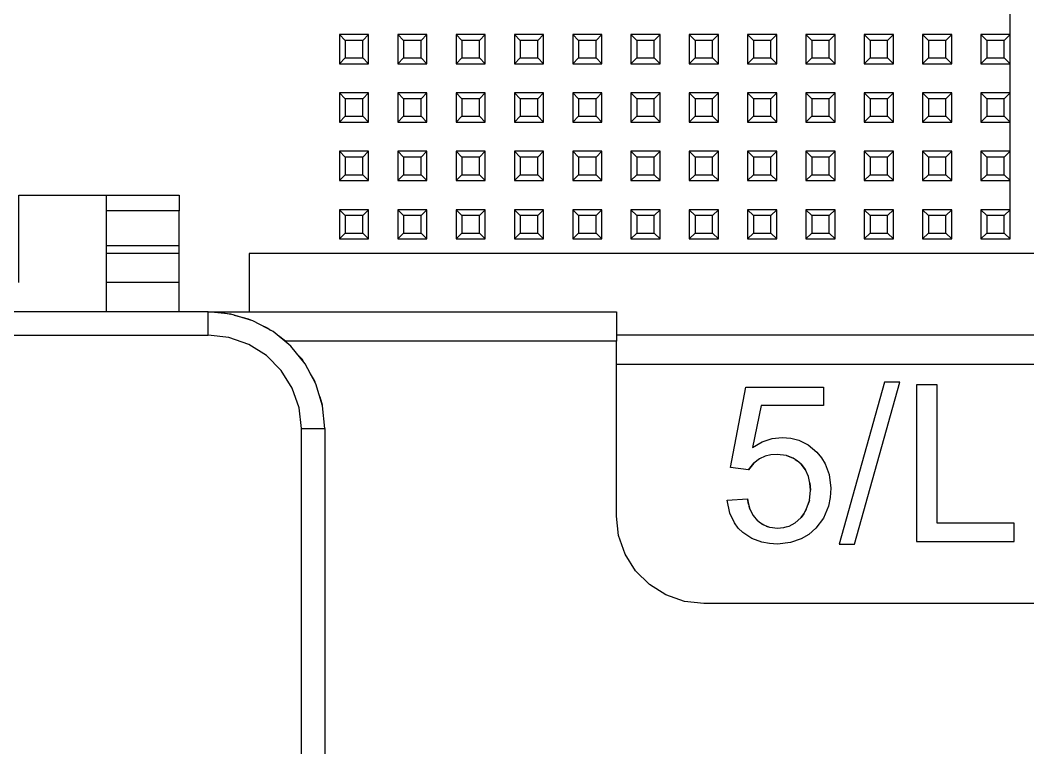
# Model space of a CAD drawing. Header units: millimetres. Extents: x 0 to 156, y 0 to 155.
# Drawn here: x 100.55 to 135.11, y 105.56 to 130.49 of the extents above; entities that cross this region are included whole.
import ezdxf

# ---------------------------------------------------------------- set-up
doc = ezdxf.new("R2010")
doc.units = ezdxf.units.MM

# ---------------------------------------------------------------- blocks, each defined once
blk = doc.blocks.new('CHINT_70dbcf6fe7c4519691b3c42ff544d895_FACE_0')
at = {"color": 141, "linetype": 'Continuous', "true_color": 0x40d9ff}
for p, q in [((111.7, 129.8), (111.5, 130)), ((111.5, 130), (111.5, 129)), ((112.5, 130), (111.5, 130)), ((112.3, 129.8), (112.5, 130)), ((112.5, 129), (112.5, 130)), ((113.7, 129.8), (113.5, 130)), ((113.5, 130), (113.5, 129)), ((114.5, 130), (113.5, 130)), ((114.3, 129.8), (114.5, 130)), ((114.5, 129), (114.5, 130)), ((115.7, 129.8), (115.5, 130)), ((115.5, 130), (115.5, 129)), ((116.5, 130), (115.5, 130)), ((116.3, 129.8), (116.5, 130)), ((116.5, 129), (116.5, 130)), ((117.7, 129.8), (117.5, 130)), ((117.5, 130), (117.5, 129)), ((118.5, 130), (117.5, 130)), ((118.3, 129.8), (118.5, 130)), ((118.5, 129), (118.5, 130)), ((119.7, 129.8), (119.5, 130)), ((119.5, 130), (119.5, 129)), ((120.5, 130), (119.5, 130)), ((120.3, 129.8), (120.5, 130)), ((120.5, 129), (120.5, 130)), ((121.7, 129.8), (121.5, 130)), ((121.5, 130), (121.5, 129)), ((122.5, 130), (121.5, 130)), ((122.3, 129.8), (122.5, 130)), ((122.5, 129), (122.5, 130)), ((123.7, 129.8), (123.5, 130)), ((123.5, 130), (123.5, 129)), ((124.5, 130), (123.5, 130)), ((124.3, 129.8), (124.5, 130)), ((124.5, 129), (124.5, 130)), ((125.7, 129.8), (125.5, 130)), ((125.5, 130), (125.5, 129)), ((126.5, 130), (125.5, 130)), ((126.3, 129.8), (126.5, 130)), ((126.5, 129), (126.5, 130)), ((127.7, 129.8), (127.5, 130)), ((127.5, 130), (127.5, 129)), ((128.5, 130), (127.5, 130)), ((128.3, 129.8), (128.5, 130)), ((128.5, 129), (128.5, 130)), ((129.7, 129.8), (129.5, 130)), ((129.5, 130), (129.5, 129)), ((130.5, 130), (129.5, 130)), ((130.3, 129.8), (130.5, 130)), ((130.5, 129), (130.5, 130)), ((131.7, 129.8), (131.5, 130)), ((131.5, 130), (131.5, 129)), ((132.5, 130), (131.5, 130)), ((132.3, 129.8), (132.5, 130)), ((132.5, 129), (132.5, 130)), ((133.7, 129.8), (133.5, 130)), ((133.5, 130), (133.5, 129)), ((134.5, 130), (133.5, 130)), ((134.3, 129.8), (134.5, 130)), ((134.5, 129), (134.5, 130)), ((111.7, 129.8), (111.7, 129.2)), ((112.3, 129.8), (111.7, 129.8)), ((112.3, 129.2), (112.3, 129.8)), ((113.7, 129.8), (113.7, 129.2)), ((114.3, 129.8), (113.7, 129.8)), ((114.3, 129.2), (114.3, 129.8)), ((115.7, 129.8), (115.7, 129.2)), ((116.3, 129.8), (115.7, 129.8)), ((116.3, 129.2), (116.3, 129.8)), ((117.7, 129.8), (117.7, 129.2)), ((118.3, 129.8), (117.7, 129.8)), ((118.3, 129.2), (118.3, 129.8)), ((119.7, 129.8), (119.7, 129.2)), ((120.3, 129.8), (119.7, 129.8)), ((120.3, 129.2), (120.3, 129.8)), ((121.7, 129.8), (121.7, 129.2)), ((122.3, 129.8), (121.7, 129.8)), ((122.3, 129.2), (122.3, 129.8)), ((123.7, 129.8), (123.7, 129.2)), ((124.3, 129.8), (123.7, 129.8)), ((124.3, 129.2), (124.3, 129.8)), ((125.7, 129.8), (125.7, 129.2)), ((126.3, 129.8), (125.7, 129.8)), ((126.3, 129.2), (126.3, 129.8)), ((127.7, 129.8), (127.7, 129.2)), ((128.3, 129.8), (127.7, 129.8)), ((128.3, 129.2), (128.3, 129.8)), ((129.7, 129.8), (129.7, 129.2)), ((130.3, 129.8), (129.7, 129.8)), ((130.3, 129.2), (130.3, 129.8)), ((131.7, 129.8), (131.7, 129.2)), ((132.3, 129.8), (131.7, 129.8)), ((132.3, 129.2), (132.3, 129.8)), ((133.7, 129.8), (133.7, 129.2)), ((134.3, 129.8), (133.7, 129.8)), ((134.3, 129.2), (134.3, 129.8)), ((111.7, 129.2), (111.5, 129)), ((111.5, 129), (112.5, 129)), ((111.7, 129.2), (112.3, 129.2)), ((112.3, 129.2), (112.5, 129)), ((113.7, 129.2), (113.5, 129)), ((113.5, 129), (114.5, 129)), ((113.7, 129.2), (114.3, 129.2)), ((114.3, 129.2), (114.5, 129)), ((115.7, 129.2), (115.5, 129)), ((115.5, 129), (116.5, 129)), ((115.7, 129.2), (116.3, 129.2)), ((116.3, 129.2), (116.5, 129)), ((117.7, 129.2), (117.5, 129)), ((117.5, 129), (118.5, 129)), ((117.7, 129.2), (118.3, 129.2)), ((118.3, 129.2), (118.5, 129)), ((119.7, 129.2), (119.5, 129)), ((119.5, 129), (120.5, 129)), ((119.7, 129.2), (120.3, 129.2)), ((120.3, 129.2), (120.5, 129)), ((121.7, 129.2), (121.5, 129)), ((121.5, 129), (122.5, 129)), ((121.7, 129.2), (122.3, 129.2)), ((122.3, 129.2), (122.5, 129)), ((123.7, 129.2), (123.5, 129)), ((123.5, 129), (124.5, 129)), ((123.7, 129.2), (124.3, 129.2)), ((124.3, 129.2), (124.5, 129)), ((125.7, 129.2), (125.5, 129)), ((125.5, 129), (126.5, 129)), ((125.7, 129.2), (126.3, 129.2)), ((126.3, 129.2), (126.5, 129)), ((127.7, 129.2), (127.5, 129)), ((127.5, 129), (128.5, 129)), ((127.7, 129.2), (128.3, 129.2)), ((128.3, 129.2), (128.5, 129)), ((129.7, 129.2), (129.5, 129)), ((129.5, 129), (130.5, 129)), ((129.7, 129.2), (130.3, 129.2)), ((130.3, 129.2), (130.5, 129)), ((131.7, 129.2), (131.5, 129)), ((131.5, 129), (132.5, 129)), ((131.7, 129.2), (132.3, 129.2)), ((132.3, 129.2), (132.5, 129)), ((133.7, 129.2), (133.5, 129)), ((133.5, 129), (134.5, 129)), ((133.7, 129.2), (134.3, 129.2)), ((134.3, 129.2), (134.5, 129)), ((111.7, 127.8), (111.5, 128)), ((111.5, 128), (111.5, 127)), ((112.5, 128), (111.5, 128)), ((112.3, 127.8), (112.5, 128)), ((112.5, 127), (112.5, 128)), ((113.7, 127.8), (113.5, 128)), ((113.5, 128), (113.5, 127)), ((114.5, 128), (113.5, 128)), ((114.3, 127.8), (114.5, 128)), ((114.5, 127), (114.5, 128)), ((115.7, 127.8), (115.5, 128)), ((115.5, 128), (115.5, 127)), ((116.5, 128), (115.5, 128)), ((116.3, 127.8), (116.5, 128)), ((116.5, 127), (116.5, 128)), ((117.7, 127.8), (117.5, 128)), ((117.5, 128), (117.5, 127)), ((118.5, 128), (117.5, 128)), ((118.3, 127.8), (118.5, 128)), ((118.5, 127), (118.5, 128)), ((119.7, 127.8), (119.5, 128)), ((119.5, 128), (119.5, 127)), ((120.5, 128), (119.5, 128)), ((120.3, 127.8), (120.5, 128)), ((120.5, 127), (120.5, 128)), ((121.7, 127.8), (121.5, 128)), ((121.5, 128), (121.5, 127)), ((122.5, 128), (121.5, 128)), ((122.3, 127.8), (122.5, 128)), ((122.5, 127), (122.5, 128)), ((123.7, 127.8), (123.5, 128)), ((123.5, 128), (123.5, 127)), ((124.5, 128), (123.5, 128)), ((124.3, 127.8), (124.5, 128)), ((124.5, 127), (124.5, 128)), ((125.7, 127.8), (125.5, 128)), ((125.5, 128), (125.5, 127)), ((126.5, 128), (125.5, 128)), ((126.3, 127.8), (126.5, 128)), ((126.5, 127), (126.5, 128)), ((127.7, 127.8), (127.5, 128)), ((127.5, 128), (127.5, 127)), ((128.5, 128), (127.5, 128)), ((128.3, 127.8), (128.5, 128)), ((128.5, 127), (128.5, 128)), ((129.7, 127.8), (129.5, 128)), ((129.5, 128), (129.5, 127)), ((130.5, 128), (129.5, 128)), ((130.3, 127.8), (130.5, 128)), ((130.5, 127), (130.5, 128)), ((131.7, 127.8), (131.5, 128)), ((131.5, 128), (131.5, 127)), ((132.5, 128), (131.5, 128)), ((132.3, 127.8), (132.5, 128)), ((132.5, 127), (132.5, 128)), ((133.7, 127.8), (133.5, 128)), ((133.5, 128), (133.5, 127)), ((134.5, 128), (133.5, 128)), ((134.3, 127.8), (134.5, 128)), ((134.5, 127), (134.5, 128)), ((111.7, 127.8), (111.7, 127.2)), ((112.3, 127.8), (111.7, 127.8)), ((112.3, 127.2), (112.3, 127.8)), ((113.7, 127.8), (113.7, 127.2)), ((114.3, 127.8), (113.7, 127.8)), ((114.3, 127.2), (114.3, 127.8)), ((115.7, 127.8), (115.7, 127.2)), ((116.3, 127.8), (115.7, 127.8)), ((116.3, 127.2), (116.3, 127.8)), ((117.7, 127.8), (117.7, 127.2)), ((118.3, 127.8), (117.7, 127.8)), ((118.3, 127.2), (118.3, 127.8)), ((119.7, 127.8), (119.7, 127.2)), ((120.3, 127.8), (119.7, 127.8)), ((120.3, 127.2), (120.3, 127.8)), ((121.7, 127.8), (121.7, 127.2)), ((122.3, 127.8), (121.7, 127.8)), ((122.3, 127.2), (122.3, 127.8)), ((123.7, 127.8), (123.7, 127.2)), ((124.3, 127.8), (123.7, 127.8)), ((124.3, 127.2), (124.3, 127.8)), ((125.7, 127.8), (125.7, 127.2)), ((126.3, 127.8), (125.7, 127.8)), ((126.3, 127.2), (126.3, 127.8)), ((127.7, 127.8), (127.7, 127.2)), ((128.3, 127.8), (127.7, 127.8)), ((128.3, 127.2), (128.3, 127.8)), ((129.7, 127.8), (129.7, 127.2)), ((130.3, 127.8), (129.7, 127.8)), ((130.3, 127.2), (130.3, 127.8)), ((131.7, 127.8), (131.7, 127.2)), ((132.3, 127.8), (131.7, 127.8)), ((132.3, 127.2), (132.3, 127.8)), ((133.7, 127.8), (133.7, 127.2)), ((134.3, 127.8), (133.7, 127.8)), ((134.3, 127.2), (134.3, 127.8)), ((111.7, 127.2), (111.5, 127)), ((111.7, 127.2), (112.3, 127.2)), ((112.3, 127.2), (112.5, 127)), ((113.7, 127.2), (113.5, 127)), ((113.7, 127.2), (114.3, 127.2)), ((114.3, 127.2), (114.5, 127)), ((115.7, 127.2), (115.5, 127)), ((115.7, 127.2), (116.3, 127.2)), ((116.3, 127.2), (116.5, 127)), ((117.7, 127.2), (117.5, 127)), ((117.7, 127.2), (118.3, 127.2)), ((118.3, 127.2), (118.5, 127)), ((119.7, 127.2), (119.5, 127)), ((119.7, 127.2), (120.3, 127.2)), ((120.3, 127.2), (120.5, 127)), ((121.7, 127.2), (121.5, 127)), ((121.7, 127.2), (122.3, 127.2)), ((122.3, 127.2), (122.5, 127)), ((123.7, 127.2), (123.5, 127)), ((123.7, 127.2), (124.3, 127.2)), ((124.3, 127.2), (124.5, 127)), ((125.7, 127.2), (125.5, 127)), ((125.7, 127.2), (126.3, 127.2)), ((126.3, 127.2), (126.5, 127)), ((127.7, 127.2), (127.5, 127)), ((127.7, 127.2), (128.3, 127.2)), ((128.3, 127.2), (128.5, 127)), ((129.7, 127.2), (129.5, 127)), ((129.7, 127.2), (130.3, 127.2)), ((130.3, 127.2), (130.5, 127)), ((131.7, 127.2), (131.5, 127)), ((131.7, 127.2), (132.3, 127.2)), ((132.3, 127.2), (132.5, 127)), ((133.7, 127.2), (133.5, 127)), ((133.7, 127.2), (134.3, 127.2)), ((134.3, 127.2), (134.5, 127)), ((111.5, 127), (112.5, 127)), ((113.5, 127), (114.5, 127)), ((115.5, 127), (116.5, 127)), ((117.5, 127), (118.5, 127)), ((119.5, 127), (120.5, 127)), ((121.5, 127), (122.5, 127)), ((123.5, 127), (124.5, 127)), ((125.5, 127), (126.5, 127)), ((127.5, 127), (128.5, 127)), ((129.5, 127), (130.5, 127)), ((131.5, 127), (132.5, 127)), ((133.5, 127), (134.5, 127)), ((111.7, 125.8), (111.5, 126)), ((111.5, 126), (111.5, 125)), ((112.5, 126), (111.5, 126)), ((112.3, 125.8), (112.5, 126)), ((112.5, 125), (112.5, 126)), ((113.7, 125.8), (113.5, 126)), ((113.5, 126), (113.5, 125)), ((114.5, 126), (113.5, 126)), ((114.3, 125.8), (114.5, 126)), ((114.5, 125), (114.5, 126)), ((115.7, 125.8), (115.5, 126)), ((115.5, 126), (115.5, 125)), ((116.5, 126), (115.5, 126)), ((116.3, 125.8), (116.5, 126)), ((116.5, 125), (116.5, 126)), ((117.7, 125.8), (117.5, 126)), ((117.5, 126), (117.5, 125)), ((118.5, 126), (117.5, 126)), ((118.3, 125.8), (118.5, 126)), ((118.5, 125), (118.5, 126)), ((119.7, 125.8), (119.5, 126)), ((119.5, 126), (119.5, 125)), ((120.5, 126), (119.5, 126)), ((120.3, 125.8), (120.5, 126)), ((120.5, 125), (120.5, 126)), ((121.7, 125.8), (121.5, 126)), ((121.5, 126), (121.5, 125)), ((122.5, 126), (121.5, 126)), ((122.3, 125.8), (122.5, 126)), ((122.5, 125), (122.5, 126)), ((123.7, 125.8), (123.5, 126)), ((123.5, 126), (123.5, 125)), ((124.5, 126), (123.5, 126)), ((124.3, 125.8), (124.5, 126)), ((124.5, 125), (124.5, 126)), ((125.7, 125.8), (125.5, 126)), ((125.5, 126), (125.5, 125)), ((126.5, 126), (125.5, 126)), ((126.3, 125.8), (126.5, 126)), ((126.5, 125), (126.5, 126)), ((127.7, 125.8), (127.5, 126)), ((127.5, 126), (127.5, 125)), ((128.5, 126), (127.5, 126)), ((128.3, 125.8), (128.5, 126)), ((128.5, 125), (128.5, 126)), ((129.7, 125.8), (129.5, 126)), ((129.5, 126), (129.5, 125)), ((130.5, 126), (129.5, 126)), ((130.3, 125.8), (130.5, 126)), ((130.5, 125), (130.5, 126)), ((131.7, 125.8), (131.5, 126)), ((131.5, 126), (131.5, 125)), ((132.5, 126), (131.5, 126)), ((132.3, 125.8), (132.5, 126)), ((132.5, 125), (132.5, 126)), ((133.7, 125.8), (133.5, 126)), ((133.5, 126), (133.5, 125)), ((134.5, 126), (133.5, 126)), ((134.3, 125.8), (134.5, 126)), ((134.5, 125), (134.5, 126)), ((111.7, 125.8), (111.7, 125.2)), ((112.3, 125.8), (111.7, 125.8)), ((112.3, 125.2), (112.3, 125.8)), ((113.7, 125.8), (113.7, 125.2)), ((114.3, 125.8), (113.7, 125.8)), ((114.3, 125.2), (114.3, 125.8)), ((115.7, 125.8), (115.7, 125.2)), ((116.3, 125.8), (115.7, 125.8)), ((116.3, 125.2), (116.3, 125.8)), ((117.7, 125.8), (117.7, 125.2)), ((118.3, 125.8), (117.7, 125.8)), ((118.3, 125.2), (118.3, 125.8)), ((119.7, 125.8), (119.7, 125.2)), ((120.3, 125.8), (119.7, 125.8)), ((120.3, 125.2), (120.3, 125.8)), ((121.7, 125.8), (121.7, 125.2)), ((122.3, 125.8), (121.7, 125.8)), ((122.3, 125.2), (122.3, 125.8)), ((123.7, 125.8), (123.7, 125.2)), ((124.3, 125.8), (123.7, 125.8)), ((124.3, 125.2), (124.3, 125.8)), ((125.7, 125.8), (125.7, 125.2)), ((126.3, 125.8), (125.7, 125.8)), ((126.3, 125.2), (126.3, 125.8)), ((127.7, 125.8), (127.7, 125.2)), ((128.3, 125.8), (127.7, 125.8)), ((128.3, 125.2), (128.3, 125.8)), ((129.7, 125.8), (129.7, 125.2)), ((130.3, 125.8), (129.7, 125.8)), ((130.3, 125.2), (130.3, 125.8)), ((131.7, 125.8), (131.7, 125.2)), ((132.3, 125.8), (131.7, 125.8)), ((132.3, 125.2), (132.3, 125.8)), ((133.7, 125.8), (133.7, 125.2)), ((134.3, 125.8), (133.7, 125.8)), ((134.3, 125.2), (134.3, 125.8)), ((111.7, 125.2), (111.5, 125)), ((111.7, 125.2), (112.3, 125.2)), ((112.3, 125.2), (112.5, 125)), ((113.7, 125.2), (113.5, 125)), ((113.7, 125.2), (114.3, 125.2)), ((114.3, 125.2), (114.5, 125)), ((115.7, 125.2), (115.5, 125)), ((115.7, 125.2), (116.3, 125.2)), ((116.3, 125.2), (116.5, 125)), ((117.7, 125.2), (117.5, 125)), ((117.7, 125.2), (118.3, 125.2)), ((118.3, 125.2), (118.5, 125)), ((119.7, 125.2), (119.5, 125)), ((119.7, 125.2), (120.3, 125.2)), ((120.3, 125.2), (120.5, 125)), ((121.7, 125.2), (121.5, 125)), ((121.7, 125.2), (122.3, 125.2)), ((122.3, 125.2), (122.5, 125)), ((123.7, 125.2), (123.5, 125)), ((123.7, 125.2), (124.3, 125.2)), ((124.3, 125.2), (124.5, 125)), ((125.7, 125.2), (125.5, 125)), ((125.7, 125.2), (126.3, 125.2)), ((126.3, 125.2), (126.5, 125)), ((127.7, 125.2), (127.5, 125)), ((127.7, 125.2), (128.3, 125.2)), ((128.3, 125.2), (128.5, 125)), ((129.7, 125.2), (129.5, 125)), ((129.7, 125.2), (130.3, 125.2)), ((130.3, 125.2), (130.5, 125)), ((131.7, 125.2), (131.5, 125)), ((131.7, 125.2), (132.3, 125.2)), ((132.3, 125.2), (132.5, 125)), ((133.7, 125.2), (133.5, 125)), ((133.7, 125.2), (134.3, 125.2)), ((134.3, 125.2), (134.5, 125)), ((111.5, 125), (112.5, 125)), ((113.5, 125), (114.5, 125)), ((115.5, 125), (116.5, 125)), ((117.5, 125), (118.5, 125)), ((119.5, 125), (120.5, 125)), ((121.5, 125), (122.5, 125)), ((123.5, 125), (124.5, 125)), ((125.5, 125), (126.5, 125)), ((127.5, 125), (128.5, 125)), ((129.5, 125), (130.5, 125)), ((131.5, 125), (132.5, 125)), ((133.5, 125), (134.5, 125)), ((111.7, 123.8), (111.5, 124)), ((111.5, 124), (111.5, 123)), ((112.5, 124), (111.5, 124)), ((111.7, 123.8), (111.7, 123.2)), ((112.3, 123.8), (111.7, 123.8)), ((112.3, 123.8), (112.5, 124)), ((112.3, 123.2), (112.3, 123.8)), ((112.5, 123), (112.5, 124)), ((113.7, 123.8), (113.5, 124)), ((113.5, 124), (113.5, 123)), ((114.5, 124), (113.5, 124)), ((113.7, 123.8), (113.7, 123.2)), ((114.3, 123.8), (113.7, 123.8)), ((114.3, 123.8), (114.5, 124)), ((114.3, 123.2), (114.3, 123.8)), ((114.5, 123), (114.5, 124)), ((115.7, 123.8), (115.5, 124)), ((115.5, 124), (115.5, 123)), ((116.5, 124), (115.5, 124)), ((115.7, 123.8), (115.7, 123.2)), ((116.3, 123.8), (115.7, 123.8)), ((116.3, 123.8), (116.5, 124)), ((116.3, 123.2), (116.3, 123.8)), ((116.5, 123), (116.5, 124)), ((117.7, 123.8), (117.5, 124)), ((117.5, 124), (117.5, 123)), ((118.5, 124), (117.5, 124)), ((117.7, 123.8), (117.7, 123.2)), ((118.3, 123.8), (117.7, 123.8)), ((118.3, 123.8), (118.5, 124)), ((118.3, 123.2), (118.3, 123.8)), ((118.5, 123), (118.5, 124)), ((119.7, 123.8), (119.5, 124)), ((119.5, 124), (119.5, 123)), ((120.5, 124), (119.5, 124)), ((119.7, 123.8), (119.7, 123.2)), ((120.3, 123.8), (119.7, 123.8)), ((120.3, 123.8), (120.5, 124)), ((120.3, 123.2), (120.3, 123.8)), ((120.5, 123), (120.5, 124)), ((121.7, 123.8), (121.5, 124)), ((121.5, 124), (121.5, 123)), ((122.5, 124), (121.5, 124)), ((121.7, 123.8), (121.7, 123.2)), ((122.3, 123.8), (121.7, 123.8)), ((122.3, 123.8), (122.5, 124)), ((122.3, 123.2), (122.3, 123.8)), ((122.5, 123), (122.5, 124)), ((123.7, 123.8), (123.5, 124)), ((123.5, 124), (123.5, 123)), ((124.5, 124), (123.5, 124)), ((123.7, 123.8), (123.7, 123.2)), ((124.3, 123.8), (123.7, 123.8)), ((124.3, 123.8), (124.5, 124)), ((124.3, 123.2), (124.3, 123.8)), ((124.5, 123), (124.5, 124)), ((125.7, 123.8), (125.5, 124)), ((125.5, 124), (125.5, 123)), ((126.5, 124), (125.5, 124)), ((125.7, 123.8), (125.7, 123.2)), ((126.3, 123.8), (125.7, 123.8)), ((126.3, 123.8), (126.5, 124)), ((126.3, 123.2), (126.3, 123.8)), ((126.5, 123), (126.5, 124)), ((127.7, 123.8), (127.5, 124)), ((127.5, 124), (127.5, 123)), ((128.5, 124), (127.5, 124)), ((127.7, 123.8), (127.7, 123.2)), ((128.3, 123.8), (127.7, 123.8)), ((128.3, 123.8), (128.5, 124)), ((128.3, 123.2), (128.3, 123.8)), ((128.5, 123), (128.5, 124)), ((129.7, 123.8), (129.5, 124)), ((129.5, 124), (129.5, 123)), ((130.5, 124), (129.5, 124)), ((129.7, 123.8), (129.7, 123.2)), ((130.3, 123.8), (129.7, 123.8)), ((130.3, 123.8), (130.5, 124)), ((130.3, 123.2), (130.3, 123.8)), ((130.5, 123), (130.5, 124)), ((131.7, 123.8), (131.5, 124)), ((131.5, 124), (131.5, 123)), ((132.5, 124), (131.5, 124)), ((131.7, 123.8), (131.7, 123.2)), ((132.3, 123.8), (131.7, 123.8)), ((132.3, 123.8), (132.5, 124)), ((132.3, 123.2), (132.3, 123.8)), ((132.5, 123), (132.5, 124)), ((133.7, 123.8), (133.5, 124)), ((133.5, 124), (133.5, 123)), ((134.5, 124), (133.5, 124)), ((133.7, 123.8), (133.7, 123.2)), ((134.3, 123.8), (133.7, 123.8)), ((134.3, 123.8), (134.5, 124)), ((134.3, 123.2), (134.3, 123.8)), ((134.5, 123), (134.5, 124)), ((111.7, 123.2), (111.5, 123)), ((111.7, 123.2), (112.3, 123.2)), ((112.3, 123.2), (112.5, 123)), ((113.7, 123.2), (113.5, 123)), ((113.7, 123.2), (114.3, 123.2)), ((114.3, 123.2), (114.5, 123)), ((115.7, 123.2), (115.5, 123)), ((115.7, 123.2), (116.3, 123.2)), ((116.3, 123.2), (116.5, 123)), ((117.7, 123.2), (117.5, 123)), ((117.7, 123.2), (118.3, 123.2)), ((118.3, 123.2), (118.5, 123)), ((119.7, 123.2), (119.5, 123)), ((119.7, 123.2), (120.3, 123.2)), ((120.3, 123.2), (120.5, 123)), ((121.7, 123.2), (121.5, 123)), ((121.7, 123.2), (122.3, 123.2)), ((122.3, 123.2), (122.5, 123)), ((123.7, 123.2), (123.5, 123)), ((123.7, 123.2), (124.3, 123.2)), ((124.3, 123.2), (124.5, 123)), ((125.7, 123.2), (125.5, 123)), ((125.7, 123.2), (126.3, 123.2)), ((126.3, 123.2), (126.5, 123)), ((127.7, 123.2), (127.5, 123)), ((127.7, 123.2), (128.3, 123.2)), ((128.3, 123.2), (128.5, 123)), ((129.7, 123.2), (129.5, 123)), ((129.7, 123.2), (130.3, 123.2)), ((130.3, 123.2), (130.5, 123)), ((131.7, 123.2), (131.5, 123)), ((131.7, 123.2), (132.3, 123.2)), ((132.3, 123.2), (132.5, 123)), ((133.7, 123.2), (133.5, 123)), ((133.7, 123.2), (134.3, 123.2)), ((134.3, 123.2), (134.5, 123)), ((111.5, 123), (112.5, 123)), ((113.5, 123), (114.5, 123)), ((115.5, 123), (116.5, 123)), ((117.5, 123), (118.5, 123)), ((119.5, 123), (120.5, 123)), ((121.5, 123), (122.5, 123)), ((123.5, 123), (124.5, 123)), ((125.5, 123), (126.5, 123)), ((127.5, 123), (128.5, 123)), ((129.5, 123), (130.5, 123)), ((131.5, 123), (132.5, 123)), ((133.5, 123), (134.5, 123)), ((106, 122.5), (103.5, 122.5)), ((103.5, 121.5), (103.5, 120.5)), ((109.646, 119.5), (109.41, 119.672)), ((142, 119.7), (121, 119.7)), ((121, 119.5), (109.646, 119.5)), ((109.646, 119.5), (109.726, 119.413)), ((142, 118.7), (121, 118.7)), ((126.831, 115.572), (127.057, 115.487)), ((127.128, 115.442), (127.205, 115.394)), ((125.536, 115.09), (125.713, 115.311)), ((127.339, 115.275), (127.486, 115.08)), ((127.639, 114.635), (127.655, 114.394)), ((125.528, 113.908), (125.492, 114.094)), ((125.579, 113.741), (125.551, 113.833)), ((127.51, 113.723), (127.464, 113.641)), ((127.619, 114.036), (127.557, 113.858)), ((125.689, 113.518), (125.662, 113.574)), ((127.43, 113.583), (127.332, 113.454)), ((125.939, 113.253), (125.835, 113.339)), ((126.052, 113.184), (125.983, 113.226)), ((126.26, 113.109), (126.153, 113.147)), ((126.844, 113.13), (126.725, 113.097)), ((127.124, 113.263), (126.911, 113.149))]:
    blk.add_line(p, q, dxfattribs=at)
for points in [[(134.5, 123), (134.5, 135.742), (134.5, 135)], [(100.5, 121.5), (100.5, 124.439), (100.5, 124.5), (103.5, 124.5), (103.5, 124.439), (103.5, 121.5)], [(103.5, 124.5), (106, 124.5), (106, 124.439), (106, 124.259), (106, 123.964)], [(103.5, 124.439), (103.5, 124.259), (103.5, 123.964)], [(103.5, 123.964), (103.5, 122.768), (106, 122.768), (106, 123.964), (103.5, 123.964)], [(103.5, 122.768), (103.5, 122.621), (103.5, 122.53), (103.5, 122.5)], [(106, 122.5), (106, 122.53), (106, 122.621), (106, 122.768)], [(103.5, 122.5), (103.5, 122.456), (103.5, 122.327), (103.5, 122.118), (103.5, 121.838), (103.5, 121.5)], [(106, 121.5), (106, 121.838), (106, 122.118), (106, 122.327), (106, 122.456), (106, 122.5)], [(143.6, 120.5), (143.6, 122.5), (108.4, 122.5), (108.4, 120.5)], [(106, 120.5), (106, 121.5), (103.5, 121.5)], [(88.5, 119.7), (107, 119.7), (107, 120.5), (88.5, 120.5)], [(107, 120.5), (107.1, 120.499), (107.2, 120.495), (107.3, 120.489), (107.3, 120.47)], [(107, 120.5), (121, 120.5), (121, 119.5)], [(111, 116.5), (110.923, 117.28), (110.696, 118.031), (110.326, 118.722), (109.828, 119.328), (109.222, 119.826), (108.531, 120.196), (107.78, 120.423), (107, 120.5)], [(107.3, 120.487), (107.367, 120.484), (107.722, 120.436), (107.762, 120.425)], [(107.89, 120.39), (108.367, 120.259), (108.45, 120.22)], [(108.76, 120.073), (109.046, 119.937), (109.134, 119.873)], [(110.2, 116.5), (110.12, 117.212), (109.883, 117.888), (109.502, 118.495), (108.995, 119.002), (108.388, 119.383), (107.712, 119.62), (107, 119.7)], [(142, 119.5), (142, 113.5), (141.925, 112.832), (141.703, 112.198), (141.345, 111.63), (140.87, 111.155), (140.302, 110.797), (139.668, 110.575), (139, 110.5), (124, 110.5), (123.332, 110.575), (122.698, 110.797), (122.13, 111.155), (121.655, 111.63), (121.297, 112.198), (121.075, 112.832), (121, 113.5), (121, 119.5)], [(110.263, 118.799), (110.218, 118.876), (110.045, 119.065)], [(110.665, 118.089), (110.646, 118.146), (110.512, 118.373)], [(125.536, 115.09), (124.913, 115.167), (125.437, 117.923), (128.098, 117.923), (128.098, 117.293), (125.964, 117.293), (125.671, 115.855), (126.002, 116.041), (126.341, 116.154), (126.689, 116.192), (126.985, 116.168), (127.258, 116.099), (127.571, 115.946), (127.877, 115.692), (128.035, 115.501), (128.162, 115.294), (128.301, 114.92), (128.355, 114.453), (128.334, 114.133), (128.271, 113.835), (128.099, 113.433), (127.835, 113.084), (127.598, 112.875), (127.337, 112.717), (126.974, 112.59), (126.524, 112.542), (126.247, 112.558), (125.989, 112.605), (125.641, 112.735), (125.337, 112.936), (125.178, 113.092), (125.046, 113.269), (124.889, 113.603), (124.8, 114.043), (125.492, 114.094)], [(129.171, 112.542), (130.723, 118.088), (130.192, 118.088), (128.64, 112.542), (129.171, 112.542)], [(134.644, 112.63), (134.644, 113.263), (131.997, 113.263), (131.997, 118), (131.287, 118), (131.287, 112.63), (134.644, 112.63)], [(110.914, 117.312), (110.91, 117.342), (110.835, 117.57)], [(110.2, 99.516), (110.2, 116.5), (111, 116.5), (111, 97.5)], [(126.51, 115.61), (126.298, 115.594), (126.105, 115.548), (125.905, 115.458), (125.712, 115.31), (125.536, 115.09)], [(126.51, 115.61), (126.298, 115.594), (126.105, 115.548)], [(127.339, 115.275), (127.205, 115.394), (127.057, 115.487), (126.831, 115.572), (126.51, 115.61)], [(127.655, 114.394), (127.639, 114.634), (127.588, 114.853), (127.486, 115.08), (127.339, 115.275)], [(125.492, 114.094), (125.527, 113.912), (125.578, 113.743), (125.688, 113.519), (125.835, 113.339)], [(127.332, 113.454), (127.43, 113.583), (127.51, 113.723), (127.619, 114.035), (127.655, 114.394)], [(127.332, 113.454), (127.124, 113.263), (126.912, 113.149), (126.726, 113.097), (126.524, 113.08), (126.259, 113.109), (126.051, 113.184), (125.938, 113.253), (125.835, 113.339)]]:
    blk.add_lwpolyline(points, dxfattribs=at)
blk = doc.blocks.new('CHINT_70dbcf6fe7c4519691b3c42ff544d895')
at = {"color": 141, "true_color": 0x40d9ff}
blk.add_blockref('CHINT_70dbcf6fe7c4519691b3c42ff544d895_FACE_0', (0, 0), dxfattribs=at)

msp = doc.modelspace()

# ---------------------------------------------------------------- block references
at = {"color": 141, "true_color": 0x40d9ff}
msp.add_blockref('CHINT_70dbcf6fe7c4519691b3c42ff544d895', (0, 0), dxfattribs=at)

doc.saveas('drawing.dxf')
